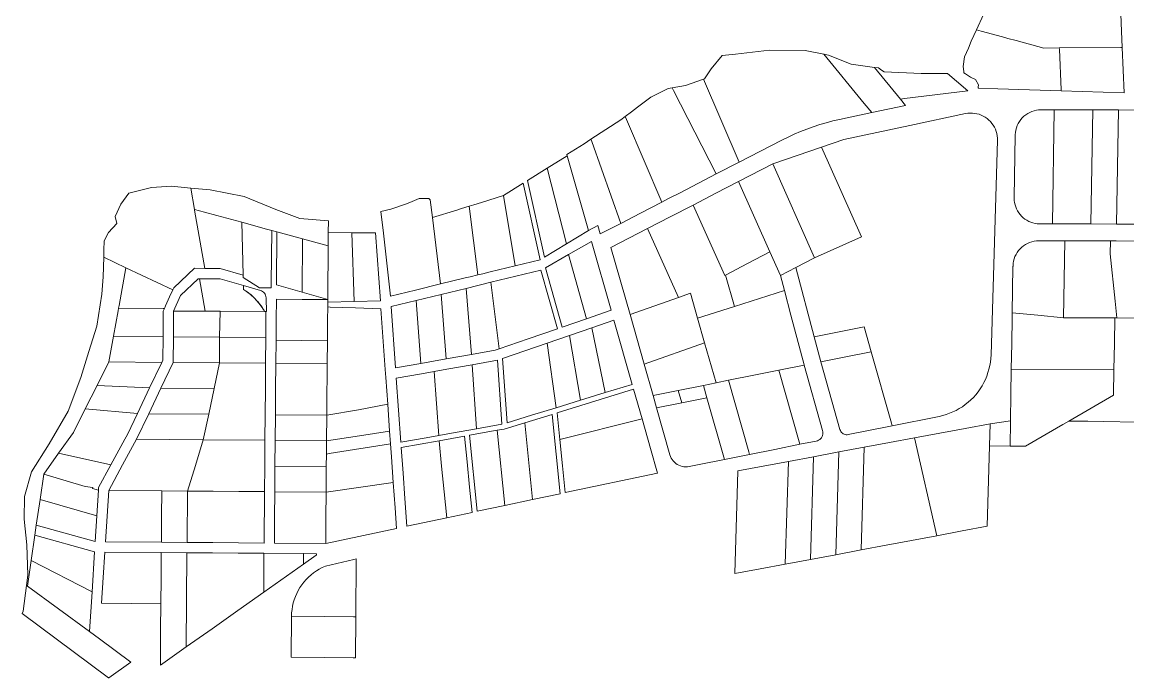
# Model space of a CAD drawing. Header units: feet. Extents: x 865220 to 2774701, y -2240498 to 961524.
# Drawn here: x 2768495 to 2770648, y 951131 to 952408 of the extents above; entities that cross this region are included whole.
import ezdxf

# ---------------------------------------------------------------- set-up
doc = ezdxf.new("R2010")
doc.units = ezdxf.units.FT
doc.header["$LTSCALE"] = 0.015
doc.header["$MEASUREMENT"] = 0
doc.layers.add('Parcels', color=7, linetype='Continuous', lineweight=0)

msp = doc.modelspace()

# ---------------------------------------------------------------- linework, layer by layer
at = {"layer": 'Parcels', "lineweight": 5, "ltscale": 100}
for p, q in [((2770367, 952423.1), (2770353.3, 952393.1)), ((2770635.6, 952390.4), (2770634.1, 952423.6)), ((2770353.3, 952393.1), (2770343.2, 952370.9)), ((2770362.2, 952390.7), (2770353.3, 952393.1)), ((2770403.6, 952379.5), (2770362.2, 952390.7)), ((2770414.5, 952376.5), (2770403.6, 952379.5)), ((2770403.6, 952379.5), (2770414.5, 952376.5)), ((2770414.5, 952376.5), (2770430.3, 952372.2)), ((2770637, 952358.5), (2770635.6, 952390.4)), ((2770337.4, 952357.5), (2770330.1, 952340.8)), ((2770343.2, 952370.9), (2770337.4, 952357.5)), ((2770484.5, 952357.6), (2770430.3, 952372.2)), ((2770430.3, 952372.2), (2770484.5, 952357.6)), ((2770484.5, 952357.6), (2770514.5, 952357.7)), ((2770514.5, 952357.7), (2770634.5, 952358.4)), ((2770514.5, 952357.7), (2770514.6, 952355.4)), ((2770514.5, 952357.7), (2770514.5, 952357.7)), ((2770514.6, 952355.4), (2770517.9, 952276.3)), ((2770634.5, 952358.4), (2770637, 952358.5)), ((2770640.9, 952270.7), (2770637, 952358.5)), ((2770637, 952358.5), (2770637, 952358.5)), ((2770330.1, 952340.8), (2770327.6, 952322)), ((2770245.8, 952307.9), (2770173.7, 952311.3)), ((2770327.6, 952322), (2770328.3, 952311.7)), ((2770328.3, 952311.7), (2770328.5, 952309.4)), ((2770328.5, 952309.4), (2770331.7, 952307.3)), ((2770297, 952307.9), (2770245.8, 952307.9)), ((2770314.5, 952293), (2770297, 952307.9)), ((2770336.5, 952274.5), (2770314.5, 952293)), ((2770331.7, 952307.3), (2770341.9, 952300.8)), ((2770341.9, 952300.8), (2770351.2, 952296.5)), ((2770351.2, 952296.5), (2770357.3, 952285.9)), ((2770213.3, 952259.3), (2770336.5, 952274.5)), ((2770356.6, 952281.3), (2770356.3, 952279.9)), ((2770356.3, 952279.9), (2770356.3, 952279.5)), ((2770356.3, 952279.5), (2770356.8, 952279.4)), ((2770357.3, 952285.9), (2770356.6, 952281.3)), ((2770356.8, 952279.4), (2770357.8, 952279.4)), ((2770357.8, 952279.4), (2770395.1, 952278.3)), ((2770395.1, 952278.3), (2770518, 952274.4)), ((2770517.9, 952276.3), (2770518, 952274.5)), ((2770518, 952274.5), (2770518, 952274.5)), ((2770518, 952274.4), (2770518, 952274.5)), ((2770518, 952274.4), (2770640.9, 952270.6)), ((2770640.9, 952270.6), (2770640.9, 952270.7)), ((2770331.9, 952229.9), (2770223.5, 952206.8)), ((2770336.3, 952230.6), (2770331.9, 952229.9)), ((2770340.8, 952231), (2770336.3, 952230.6)), ((2770345.2, 952230.9), (2770340.8, 952231)), ((2770349.6, 952230.5), (2770345.2, 952230.9)), ((2770354, 952229.7), (2770349.6, 952230.5)), ((2770358.3, 952228.6), (2770354, 952229.7)), ((2770362.5, 952227), (2770358.3, 952228.6)), ((2770366.5, 952225.2), (2770362.5, 952227)), ((2770370.4, 952222.9), (2770366.5, 952225.2)), ((2770374, 952220.4), (2770370.4, 952222.9)), ((2770445.6, 952224.8), (2770442.4, 952221.6)), ((2770449.2, 952227.6), (2770445.6, 952224.8)), ((2770452.9, 952230.1), (2770449.2, 952227.6)), ((2770456.9, 952232.3), (2770452.9, 952230.1)), ((2770461.1, 952234), (2770456.9, 952232.3)), ((2770465.4, 952235.4), (2770461.1, 952234)), ((2770469.8, 952236.4), (2770465.4, 952235.4)), ((2770474.2, 952237), (2770469.8, 952236.4)), ((2770478.8, 952237.2), (2770474.2, 952237)), ((2770479.5, 952237.2), (2770478.8, 952237.2)), ((2770504.5, 952237.2), (2770479.5, 952237.2)), ((2770504.5, 952237.2), (2770501.1, 952015.3)), ((2770501.1, 952015.3), (2770504.5, 952237.2)), ((2770529.5, 952237.2), (2770504.5, 952237.2)), ((2770504.5, 952237.2), (2770504.5, 952237.2)), ((2770579.5, 952237.1), (2770529.5, 952237.2)), ((2770529.5, 952237.2), (2770529.5, 952237.2)), ((2770575.7, 952015.1), (2770579.5, 952237.1)), ((2770629.5, 952237), (2770579.5, 952237.1)), ((2770629.5, 952237), (2770625.7, 952015)), ((2770679.5, 952236.9), (2770629.5, 952237)), ((2770629.5, 952237), (2770629.5, 952237)), ((2770377.4, 952217.5), (2770374, 952220.4)), ((2770380.6, 952214.4), (2770377.4, 952217.5)), ((2770383.4, 952211), (2770380.6, 952214.4)), ((2770386, 952207.4), (2770383.4, 952211)), ((2770388.3, 952203.5), (2770386, 952207.4)), ((2770390.2, 952199.5), (2770388.3, 952203.5)), ((2770431, 952202.3), (2770429.8, 952198)), ((2770432.6, 952206.6), (2770431, 952202.3)), ((2770434.5, 952210.7), (2770432.6, 952206.6)), ((2770436.8, 952214.6), (2770434.5, 952210.7)), ((2770439.4, 952218.2), (2770436.8, 952214.6)), ((2770442.4, 952221.6), (2770439.4, 952218.2)), ((2770391.7, 952195.4), (2770390.2, 952199.5)), ((2770392.9, 952191.1), (2770391.7, 952195.4)), ((2770393.7, 952186.7), (2770392.9, 952191.1)), ((2770394.2, 952182.3), (2770393.7, 952186.7)), ((2770394.2, 952177.8), (2770394.2, 952182.3)), ((2770428.7, 952187.2), (2770426.6, 952067.1)), ((2770429.1, 952193.5), (2770428.7, 952189)), ((2770428.7, 952189), (2770428.7, 952188.1)), ((2770428.7, 952188.1), (2770428.7, 952187.2)), ((2770429.8, 952198), (2770429.1, 952193.5)), ((2770381.6, 951760.3), (2770394.2, 952177.8)), ((2770394.2, 952177.8), (2770394.2, 952177.8)), ((2770426.6, 952067.1), (2770426.6, 952066.1)), ((2770426.6, 952066.1), (2770426.6, 952065.2)), ((2770426.6, 952065.2), (2770426.8, 952060.9)), ((2770426.8, 952060.9), (2770427.4, 952056.6)), ((2770427.4, 952056.6), (2770428.3, 952052.4)), ((2770428.3, 952052.4), (2770429.6, 952048.3)), ((2770429.6, 952048.3), (2770431.2, 952044.3)), ((2770431.2, 952044.3), (2770433.2, 952040.5)), ((2770433.2, 952040.5), (2770435.5, 952036.9)), ((2770435.5, 952036.9), (2770438.1, 952033.4)), ((2770438.1, 952033.4), (2770441, 952030.2)), ((2770441, 952030.2), (2770444.1, 952027.3)), ((2770444.1, 952027.3), (2770447.5, 952024.6)), ((2770447.5, 952024.6), (2770451.1, 952022.3)), ((2770451.1, 952022.3), (2770454.9, 952020.2)), ((2770454.9, 952020.2), (2770458.9, 952018.5)), ((2770458.9, 952018.5), (2770463, 952017.2)), ((2770463, 952017.2), (2770467.2, 952016.2)), ((2770467.2, 952016.2), (2770471.4, 952015.6)), ((2770471.4, 952015.6), (2770475.7, 952015.3)), ((2770475.7, 952015.3), (2770476.5, 952015.3)), ((2770476.5, 952015.3), (2770501.1, 952015.3)), ((2770501.1, 952015.3), (2770525.7, 952015.2)), ((2770525.7, 952015.2), (2770575.7, 952015.1)), ((2770575.7, 952015.1), (2770625.7, 952015)), ((2770625.7, 952015), (2770675.7, 952014.9)), ((2770438.1, 951966.7), (2770435.1, 951963.3)), ((2770441.3, 951969.8), (2770438.1, 951966.7)), ((2770444.8, 951972.7), (2770441.3, 951969.8)), ((2770448.6, 951975.2), (2770444.8, 951972.7)), ((2770452.6, 951977.3), (2770448.6, 951975.2)), ((2770456.7, 951979.1), (2770452.6, 951977.3)), ((2770461, 951980.5), (2770456.7, 951979.1)), ((2770465.4, 951981.5), (2770461, 951980.5)), ((2770469.9, 951982.1), (2770465.4, 951981.5)), ((2770474.4, 951982.3), (2770469.9, 951982.1)), ((2770475.2, 951982.3), (2770474.4, 951982.3)), ((2770525.2, 951982.2), (2770475.2, 951982.3)), ((2770522.6, 951832.3), (2770525.2, 951982.2)), ((2770525.2, 951982.2), (2770525.2, 951982.2)), ((2770575.2, 951982.1), (2770525.2, 951982.2)), ((2770614.2, 951982.1), (2770575.2, 951982.1)), ((2770613.8, 951957.1), (2770614.2, 951982.1)), ((2770625.2, 951982), (2770614.2, 951982.1)), ((2770614.2, 951982.1), (2770614.2, 951982.1)), ((2770675.2, 951981.9), (2770625.2, 951982)), ((2770425.5, 951943), (2770424.7, 951938.6)), ((2770426.7, 951947.4), (2770425.5, 951943)), ((2770428.2, 951951.6), (2770426.7, 951947.4)), ((2770430.2, 951955.7), (2770428.2, 951951.6)), ((2770432.5, 951959.6), (2770430.2, 951955.7)), ((2770435.1, 951963.3), (2770432.5, 951959.6)), ((2770613.8, 951957.1), (2770623.2, 951864.8)), ((2770424.3, 951932.2), (2770422.8, 951842.4)), ((2770424.4, 951933.2), (2770424.3, 951932.2)), ((2770424.7, 951938.6), (2770424.4, 951934.1)), ((2770424.4, 951934.1), (2770424.4, 951933.2)), ((2770626.5, 951832.1), (2770623.2, 951864.8)), ((2770422.8, 951842.4), (2770422.7, 951832.4)), ((2770422.8, 951842.4), (2770472.7, 951837.3)), ((2770472.7, 951837.3), (2770422.8, 951842.4)), ((2770472.7, 951837.3), (2770522.6, 951832.3)), ((2770422.7, 951832.4), (2770421.8, 951782.5)), ((2770522.6, 951832.3), (2770522.6, 951832.3)), ((2770522.6, 951832.3), (2770572.6, 951832.2)), ((2770572.6, 951832.2), (2770622.6, 951832.1)), ((2770621.8, 951782.1), (2770622.6, 951832.1)), ((2770622.6, 951832.1), (2770626.5, 951832.1)), ((2770672.6, 951832), (2770626.5, 951832.1)), ((2770421.8, 951782.5), (2770421, 951732.5)), ((2770620.9, 951732.1), (2770621.8, 951782.1)), ((2770380.3, 951746.2), (2770381.1, 951753.2)), ((2770381.1, 951753.2), (2770381.6, 951760.3)), ((2770375.6, 951725.7), (2770377.6, 951732.4)), ((2770377.6, 951732.4), (2770379.1, 951739.3)), ((2770379.1, 951739.3), (2770380.3, 951746.2)), ((2770421, 951732.5), (2770420.1, 951682.5)), ((2770421, 951732.5), (2770421, 951732.5)), ((2770421, 951732.5), (2770421, 951732.5)), ((2770421, 951732.5), (2770620.9, 951732.1)), ((2770620.1, 951682.1), (2770620.9, 951732.1)), ((2770620.9, 951732.1), (2770620.9, 951732.1)), ((2770364.1, 951700), (2770367.5, 951706.2)), ((2770367.5, 951706.2), (2770370.6, 951712.5)), ((2770370.6, 951712.5), (2770373.3, 951719)), ((2770373.3, 951719), (2770375.6, 951725.7)), ((2770351.9, 951682.8), (2770356.3, 951688.3)), ((2770356.3, 951688.3), (2770360.4, 951694.1)), ((2770360.4, 951694.1), (2770364.1, 951700)), ((2770325.7, 951659.4), (2770331.5, 951663.5)), ((2770331.5, 951663.5), (2770337, 951667.9)), ((2770337, 951667.9), (2770342.2, 951672.6)), ((2770342.2, 951672.6), (2770347.2, 951677.6)), ((2770347.2, 951677.6), (2770351.9, 951682.8)), ((2770420.1, 951682.5), (2770419.3, 951633.4)), ((2770620.1, 951682.1), (2770533, 951631.5)), ((2770280.5, 951640.6), (2770287.4, 951642.2)), ((2770287.4, 951642.2), (2770294.1, 951644.2)), ((2770294.1, 951644.2), (2770300.8, 951646.5)), ((2770300.8, 951646.5), (2770307.3, 951649.2)), ((2770307.3, 951649.2), (2770313.6, 951652.3)), ((2770313.6, 951652.3), (2770319.8, 951655.7)), ((2770319.8, 951655.7), (2770325.7, 951659.4)), ((2770189, 951622.2), (2770280.5, 951640.6)), ((2770380.2, 951626.1), (2770331, 951617)), ((2770378.9, 951583), (2770380.2, 951626.1)), ((2770419.3, 951631.7), (2770380.2, 951626.1)), ((2770419.3, 951630.6), (2770418.5, 951582.5)), ((2770418.5, 951582.5), (2770419.3, 951630.6)), ((2770419.3, 951633.4), (2770419.3, 951631.7)), ((2770419.3, 951631.7), (2770419.3, 951630.6)), ((2770419.3, 951630.6), (2770419.3, 951631.7)), ((2770448.5, 951582.4), (2770521.2, 951624.7)), ((2770521.2, 951624.7), (2770533, 951631.5)), ((2770533, 951631.5), (2770534.3, 951631.5)), ((2770534.3, 951631.5), (2770570.1, 951630.9)), ((2770570.1, 951630.9), (2771362.1, 951617.4)), ((2770281.9, 951607.8), (2770232.7, 951598.7)), ((2770276, 951408.1), (2770232.7, 951598.7)), ((2770331, 951617), (2770281.9, 951607.8)), ((2770374.3, 951426.6), (2770378.9, 951583)), ((2770378.9, 951583), (2770378.9, 951583)), ((2770378.9, 951583), (2770418.5, 951582.5)), ((2770418.5, 951582.5), (2770418.7, 951582.5)), ((2770418.5, 951582.5), (2770418.5, 951582.5)), ((2770418.7, 951582.5), (2770439.1, 951582.5)), ((2770439.1, 951582.5), (2770448.5, 951582.4)), ((2770325.1, 951417.4), (2770374.3, 951426.6)), ((2770226.8, 951398.9), (2770276, 951408.1)), ((2770276, 951408.1), (2770325.1, 951417.4)), ((2770276, 951408.1), (2770276, 951408.1))]:
    msp.add_line(p, q, dxfattribs=at)
at = {"layer": 'Parcels', "lineweight": 5}
for p, q in [((2769950.4, 952353.5), (2769884.3, 952345.4)), ((2770019.6, 952353.1), (2769950.4, 952353.5)), ((2770056.2, 952345.7), (2770019.6, 952353.1)), ((2769858, 952342.8), (2769836.6, 952317.1)), ((2769884.3, 952345.4), (2769858, 952342.8)), ((2770065.4, 952343.8), (2770056.2, 952345.7)), ((2770056.2, 952345.7), (2770134.7, 952249.7)), ((2770134.7, 952249.7), (2770056.2, 952345.7)), ((2770056.2, 952345.7), (2770056.2, 952345.7)), ((2770109.1, 952326.1), (2770065.4, 952343.8)), ((2769836.6, 952317.1), (2769823.6, 952297.4)), ((2770154.8, 952319.9), (2770109.1, 952326.1)), ((2770162.3, 952318.9), (2770154.8, 952319.9)), ((2770154.8, 952319.9), (2770205.1, 952258.3)), ((2770205.1, 952258.3), (2770154.8, 952319.9)), ((2770154.8, 952319.9), (2770154.8, 952319.9)), ((2770168.4, 952314.8), (2770162.3, 952318.9)), ((2770173.7, 952311.3), (2770168.4, 952314.8)), ((2770168.4, 952314.8), (2770168.4, 952314.8)), ((2769821.7, 952296.8), (2769786.7, 952284.6)), ((2769823.6, 952297.4), (2769821.7, 952296.8)), ((2769821.7, 952296.8), (2769890.9, 952135.3)), ((2769753, 952279), (2769719.2, 952261.9)), ((2769760.7, 952280.3), (2769753, 952279)), ((2769786.7, 952284.6), (2769760.7, 952280.3)), ((2769763.5, 952274.8), (2769760.7, 952280.3)), ((2769763.5, 952274.8), (2769846.5, 952112.4)), ((2769719.2, 952261.9), (2769693.2, 952242.4)), ((2770134.7, 952249.7), (2770149.2, 952231.9)), ((2770149.2, 952231.9), (2770134.7, 952249.7)), ((2770149.2, 952231.9), (2770215.2, 952245.9)), ((2770205.1, 952258.3), (2770213.3, 952259.3)), ((2770215.2, 952245.9), (2770205.1, 952258.3)), ((2769669.2, 952224.4), (2769660.7, 952218.1)), ((2769681.4, 952233.6), (2769669.2, 952224.4)), ((2769669.2, 952224.4), (2769671.7, 952218.5)), ((2769693.2, 952242.4), (2769681.4, 952233.6)), ((2770086.5, 952218.5), (2770149.2, 952231.9)), ((2769660.7, 952218.1), (2769602.6, 952179.9)), ((2769671.7, 952218.5), (2769740.5, 952057.6)), ((2770022.9, 952200), (2770035.4, 952204.4)), ((2770035.4, 952204.4), (2770048, 952208.5)), ((2770048, 952208.5), (2770060.7, 952212.2)), ((2770060.7, 952212.2), (2770073.6, 952215.6)), ((2770073.6, 952215.6), (2770086.5, 952218.5)), ((2770223.5, 952206.8), (2770094.8, 952179.6)), ((2769602.6, 952179.9), (2769589.5, 952171.3)), ((2769602.6, 952179.9), (2769604, 952175.9)), ((2769974.5, 952178.5), (2769986.4, 952184.4)), ((2769986.4, 952184.4), (2769998.4, 952190)), ((2769998.4, 952190), (2770010.6, 952195.2)), ((2770010.6, 952195.2), (2770022.9, 952200)), ((2770094.8, 952179.6), (2770051.5, 952164.7)), ((2769589.5, 952171.3), (2769555.7, 952150.6)), ((2769604, 952175.9), (2769660.5, 952016.3)), ((2769890.9, 952135.3), (2769974.5, 952178.5)), ((2770051.5, 952164.7), (2769956.6, 952132.1)), ((2770129.4, 951990.2), (2770051.5, 952164.7)), ((2769556.5, 952147.9), (2769517.5, 952123.7)), ((2769555.7, 952150.6), (2769556.5, 952147.9)), ((2769597.9, 952002.2), (2769556.5, 952147.9)), ((2769556.5, 952147.9), (2769597.9, 952002.2)), ((2769517.5, 952123.7), (2769479.3, 952099.9)), ((2769555.1, 951976.3), (2769517.5, 952123.7)), ((2769517.5, 952123.7), (2769555.1, 951976.3)), ((2769846.5, 952112.4), (2769890.9, 952135.3)), ((2769956.6, 952132.1), (2769890, 952097.7)), ((2769890.9, 952135.3), (2769890.9, 952135.3)), ((2770038.1, 951949.5), (2769956.6, 952132.1)), ((2769956.6, 952132.1), (2770038.1, 951949.5)), ((2769470.4, 952094.4), (2769432.2, 952070.6)), ((2769503.7, 951945.2), (2769470.4, 952094.4)), ((2769479.3, 952099.9), (2769512.3, 951950.4)), ((2769776, 952076), (2769846.5, 952112.4)), ((2769890, 952097.7), (2769845.8, 952074.9)), ((2769890, 952097.7), (2769951.1, 951960.7)), ((2768702.5, 952075.4), (2768687.4, 952053.7)), ((2768746.7, 952086), (2768702.5, 952075.4)), ((2768785.5, 952088.4), (2768746.7, 952086)), ((2768823.2, 952085), (2768785.5, 952088.4)), ((2768830.4, 952043.5), (2768823.2, 952085)), ((2768823.2, 952085), (2768823.2, 952085)), ((2768860.8, 952081.6), (2768823.2, 952085)), ((2768823.2, 952085), (2768830.4, 952043.5)), ((2768927.5, 952068.7), (2768860.8, 952081.6)), ((2769753.8, 952064.5), (2769776, 952076)), ((2769845.8, 952074.9), (2769801.4, 952052)), ((2769845.8, 952074.9), (2769845.8, 952074.9)), ((2768687.4, 952053.7), (2768676.4, 952029.9)), ((2768988.8, 952043.3), (2768927.5, 952068.7)), ((2769241.3, 952053.8), (2769213, 952044)), ((2769249.9, 952056.8), (2769241.3, 952053.8)), ((2769267.9, 952064.8), (2769249.9, 952056.8)), ((2769286.7, 952064.4), (2769267.9, 952064.8)), ((2769289.7, 952061.8), (2769286.7, 952064.4)), ((2769293.8, 952027.4), (2769289.7, 952061.8)), ((2769374.7, 952052.6), (2769365.4, 952049.7)), ((2769389.2, 952057.2), (2769374.7, 952052.6)), ((2769432.2, 952070.6), (2769389.2, 952057.2)), ((2769455.1, 951933.5), (2769432.2, 952070.6)), ((2769699, 952036.2), (2769740.5, 952057.6)), ((2769740.5, 952057.6), (2769753.8, 952064.5)), ((2769740.5, 952057.6), (2769740.5, 952057.6)), ((2769753.8, 952064.5), (2769753.8, 952064.5)), ((2769801.4, 952052), (2769757, 952029)), ((2769801.4, 952052), (2769863.1, 951914.8)), ((2768676.4, 952029.9), (2768679.3, 952016.2)), ((2768850.3, 952038.1), (2768830.4, 952043.5)), ((2768830.4, 952043.5), (2768830.7, 952042.2)), ((2768850.5, 951928.6), (2768830.7, 952042.2)), ((2768830.7, 952042.2), (2768850.5, 951928.6)), ((2768874.4, 952031.5), (2768850.3, 952038.1)), ((2768874.4, 952031.5), (2768922.8, 952018.4)), ((2769035.6, 952025.6), (2768988.8, 952043.3)), ((2769213, 952044), (2769193.7, 952039.6)), ((2769193.7, 952039.6), (2769198.4, 951997.5)), ((2769341.5, 952042.3), (2769293.8, 952027.4)), ((2769350.8, 952045.2), (2769341.5, 952042.3)), ((2769365.4, 952049.7), (2769350.8, 952045.2)), ((2769365.4, 952049.7), (2769382.2, 951915.9)), ((2769660.5, 952016.3), (2769699, 952036.2)), ((2769757, 952029), (2769712.6, 952006.1)), ((2769757, 952029), (2769757, 952029)), ((2768679.3, 952016.2), (2768663.2, 951998.7)), ((2768971.1, 952005.2), (2768922.8, 952018.4)), ((2768925.4, 951916.2), (2768922.8, 952018.4)), ((2768922.8, 952018.4), (2768922.8, 952018.4)), ((2769091.2, 952021), (2769035.6, 952025.6)), ((2769091.1, 951998.2), (2769091.2, 952021)), ((2769293.8, 952027.4), (2769309.3, 951898.3)), ((2769309.3, 951898.3), (2769293.8, 952027.4)), ((2769293.8, 952027.4), (2769293.8, 952027.4)), ((2769597.9, 952002.2), (2769615.8, 952012.3)), ((2769615.8, 952012.3), (2769620.5, 951995.7)), ((2769620.5, 951995.7), (2769660.5, 952016.3)), ((2769660.5, 952016.3), (2769660.5, 952016.3)), ((2768663.2, 951998.7), (2768654.5, 951982.1)), ((2768981.1, 952002.4), (2768971.1, 952005.2)), ((2768971.1, 952005.2), (2768971.1, 952005.2)), ((2768979.9, 951899.7), (2768981.1, 952002.4)), ((2768981.1, 952002.4), (2768991.1, 951999.7)), ((2768991.1, 951999.7), (2768990.2, 951896.7)), ((2769041, 951986.1), (2768991.1, 951999.7)), ((2768991.1, 951999.7), (2769041, 951986.1)), ((2769041, 951986.1), (2769040.1, 951882.3)), ((2769090.8, 951972.5), (2769041, 951986.1)), ((2769041, 951986.1), (2769041, 951986.1)), ((2769041, 951986.1), (2769090.8, 951972.5)), ((2769091.1, 951998.2), (2769090.8, 951972.5)), ((2769137.1, 951998.1), (2769091.1, 951998.2)), ((2769091.1, 951998.2), (2769091.1, 951998.2)), ((2769141.2, 951864.3), (2769137.1, 951998.1)), ((2769137.1, 951998.1), (2769137.1, 951998.1)), ((2769183.1, 951997.9), (2769137.1, 951998.1)), ((2769192.5, 951865.3), (2769183.1, 951997.9)), ((2769198.4, 951997.5), (2769212.1, 951874.8)), ((2769555.1, 951976.3), (2769597.9, 952002.2)), ((2769597.9, 952002.2), (2769597.9, 952002.2)), ((2769712.6, 952006.1), (2769641.5, 951969.4)), ((2769712.6, 952006.1), (2769773, 951871.8)), ((2770038.1, 951949.5), (2770129.4, 951990.2)), ((2770129.4, 951990.2), (2770129.4, 951990.2)), ((2768654.1, 951964.3), (2768653.8, 951950.5)), ((2768654.5, 951982.1), (2768654.1, 951964.3)), ((2769090, 951874.3), (2769090.8, 951972.5)), ((2769090.8, 951972.5), (2769090.8, 951972.5)), ((2769512.3, 951950.4), (2769555.1, 951976.3)), ((2769555.1, 951976.3), (2769555.1, 951976.3)), ((2769603.8, 951981.3), (2769559.1, 951955.4)), ((2769642, 951847.1), (2769603.8, 951981.3)), ((2769641.5, 951969.4), (2769678.7, 951838.6)), ((2768653.8, 951950.5), (2768653, 951912)), ((2768697, 951930), (2768653.8, 951950.5)), ((2769455.1, 951933.5), (2769503.7, 951945.2)), ((2769503.7, 951945.2), (2769503.7, 951945.2)), ((2769559.1, 951955.4), (2769514.1, 951929.4)), ((2769559.1, 951955.4), (2769593.9, 951830.5)), ((2769951.1, 951960.7), (2769907.4, 951937.9)), ((2769951.1, 951960.7), (2769971.5, 951915.1)), ((2770001.5, 951930.6), (2770038.1, 951949.5)), ((2770038.1, 951949.5), (2770001.5, 951930.6)), ((2770038.1, 951949.5), (2770038.1, 951949.5)), ((2768697, 951930), (2768683.6, 951856.3)), ((2768683.6, 951856.3), (2768697, 951930)), ((2768788.3, 951886.8), (2768697, 951930)), ((2768790.1, 951890.8), (2768830.5, 951928.8)), ((2768830.5, 951928.8), (2768850.5, 951928.6)), ((2768850.5, 951928.6), (2768855.5, 951928.6)), ((2768855.5, 951928.6), (2768880.5, 951928.4)), ((2768880.5, 951928.4), (2768925.4, 951915.4)), ((2769391.8, 951918.2), (2769406.5, 951921.7)), ((2769406.5, 951921.7), (2769455.1, 951933.5)), ((2769505.1, 951925), (2769456.5, 951913.3)), ((2769537.2, 951811), (2769505.1, 951925)), ((2769514.1, 951929.4), (2769546.6, 951814.3)), ((2769864.5, 951915.5), (2769907.4, 951937.9)), ((2769971.5, 951915.1), (2770001.5, 951930.6)), ((2770001.5, 951930.6), (2770037.2, 951795.2)), ((2768653, 951912), (2768650.3, 951878.5)), ((2768837.6, 951908), (2768803.5, 951876)), ((2768840.5, 951908), (2768837.6, 951908)), ((2768880.3, 951908.4), (2768840.4, 951908.5)), ((2768840.4, 951908.5), (2768840.5, 951908)), ((2768840.5, 951908), (2768851.2, 951845.4)), ((2768851.2, 951845.4), (2768840.5, 951908)), ((2768840.5, 951908), (2768840.5, 951908)), ((2768880.8, 951908.4), (2768880.3, 951908.4)), ((2768925.9, 951895.2), (2768880.8, 951908.4)), ((2768925.4, 951915.4), (2768925.4, 951916.2)), ((2768925.4, 951915.4), (2768925.5, 951910.8)), ((2768925.5, 951910.8), (2768957.4, 951890.8)), ((2768979.7, 951890.5), (2768979.9, 951899.7)), ((2769309.3, 951898.3), (2769357.9, 951910)), ((2769357.9, 951910), (2769367.6, 951912.4)), ((2769407.9, 951901.5), (2769359.3, 951889.8)), ((2769367.6, 951912.4), (2769382.2, 951915.9)), ((2769382.2, 951915.9), (2769391.8, 951918.2)), ((2769382.2, 951915.9), (2769382.2, 951915.9)), ((2769391.8, 951918.2), (2769391.8, 951918.2)), ((2769456.5, 951913.3), (2769407.9, 951901.5)), ((2769407.9, 951901.5), (2769423.7, 951772)), ((2769456.5, 951913.3), (2769456.5, 951913.3)), ((2769864.5, 951915.5), (2769863.1, 951914.8)), ((2769881.8, 951854.7), (2769864.5, 951915.5)), ((2769864.5, 951915.5), (2769881.8, 951854.7)), ((2769979.2, 951885.7), (2769971.5, 951915.1)), ((2769971.5, 951915.1), (2769971.5, 951915.1)), ((2768650.3, 951878.5), (2768640.6, 951815.9)), ((2768782.2, 951873.2), (2768788.3, 951886.8)), ((2768788.3, 951886.8), (2768790.1, 951890.8)), ((2768959.2, 951885.5), (2768925.9, 951895.2)), ((2768925.9, 951894.5), (2768925.9, 951895.2)), ((2768925.9, 951895.2), (2768925.9, 951895.2)), ((2768926.1, 951887.6), (2768925.9, 951894.5)), ((2768926.1, 951887.6), (2768931.7, 951883.9)), ((2768927.9, 951886.4), (2768926.1, 951887.6)), ((2768929.7, 951885.2), (2768927.9, 951886.4)), ((2768931.5, 951884), (2768929.7, 951885.2)), ((2768933.2, 951882.8), (2768931.5, 951884)), ((2768931.7, 951883.9), (2768937, 951879.9)), ((2768934.9, 951881.5), (2768933.2, 951882.8)), ((2768936.6, 951880.2), (2768934.9, 951881.5)), ((2768938.3, 951878.9), (2768936.6, 951880.2)), ((2768937, 951879.9), (2768942.1, 951875.6)), ((2768940, 951877.5), (2768938.3, 951878.9)), ((2768957.4, 951890.8), (2768979.7, 951890.5)), ((2768961.1, 951884.8), (2768959.2, 951885.5)), ((2768963, 951883.8), (2768961.1, 951884.8)), ((2768964.9, 951882.3), (2768963, 951883.8)), ((2768966.6, 951880.5), (2768964.9, 951882.3)), ((2768968, 951878.5), (2768966.6, 951880.5)), ((2768969, 951876.3), (2768968, 951878.5)), ((2768990.2, 951896.7), (2769040.1, 951882.3)), ((2769040.1, 951882.3), (2769090, 951867.9)), ((2769212.1, 951874.8), (2769260.7, 951886.5)), ((2769260.7, 951886.5), (2769309.3, 951898.3)), ((2769359.3, 951889.8), (2769310.7, 951878)), ((2769359.3, 951889.8), (2769369.7, 951761.1)), ((2769796.6, 951880.1), (2769773, 951871.8)), ((2769773, 951871.8), (2769796.6, 951880.1)), ((2769810.3, 951831.9), (2769796.6, 951880.1)), ((2769796.6, 951880.1), (2769810.3, 951831.9)), ((2769881.8, 951854.7), (2769979.2, 951885.7)), ((2769979.2, 951885.7), (2769881.8, 951854.7)), ((2769991.9, 951837.3), (2769979.2, 951885.7)), ((2768774.3, 951855.5), (2768782.2, 951873.2)), ((2768803.5, 951876), (2768789.8, 951845.4)), ((2768941.6, 951876.1), (2768940, 951877.5)), ((2768943.2, 951874.7), (2768941.6, 951876.1)), ((2768942.1, 951875.6), (2768947, 951871.1)), ((2768944.8, 951873.2), (2768943.2, 951874.7)), ((2768946.3, 951871.7), (2768944.8, 951873.2)), ((2768947.8, 951870.2), (2768946.3, 951871.7)), ((2768947, 951871.1), (2768951.6, 951866.2)), ((2768949.3, 951868.7), (2768947.8, 951870.2)), ((2768950.8, 951867.1), (2768949.3, 951868.7)), ((2768952.2, 951865.5), (2768950.8, 951867.1)), ((2768951.6, 951866.2), (2768955.9, 951861.2)), ((2768953.6, 951863.9), (2768952.2, 951865.5)), ((2768955, 951862.3), (2768953.6, 951863.9)), ((2768956.4, 951860.6), (2768955, 951862.3)), ((2768955.9, 951861.2), (2768960, 951855.9)), ((2768957.7, 951858.9), (2768956.4, 951860.6)), ((2768959, 951857.2), (2768957.7, 951858.9)), ((2768960.3, 951855.5), (2768959, 951857.2)), ((2768969.7, 951874), (2768969, 951876.3)), ((2768970, 951871.5), (2768969.7, 951874)), ((2768970, 951870.1), (2768970, 951871.5)), ((2768970.7, 951844.6), (2768970, 951870.1)), ((2768990, 951868.7), (2768989.7, 951828.7)), ((2769040, 951868.3), (2768990, 951868.7)), ((2769090, 951867.9), (2769040, 951868.3)), ((2769090, 951867.9), (2769089.9, 951863.2)), ((2769089.9, 951863.2), (2769141.2, 951864.3)), ((2769089.9, 951853.5), (2769089.9, 951863.2)), ((2769090, 951874.3), (2769090, 951867.9)), ((2769090, 951867.9), (2769090, 951867.9)), ((2769141.2, 951864.3), (2769192.5, 951865.3)), ((2769192.5, 951865.3), (2769192.5, 951865.3)), ((2769262.1, 951866.3), (2769213.5, 951854.6)), ((2769310.7, 951878), (2769262.1, 951866.3)), ((2769262.1, 951866.3), (2769271.3, 951743.6)), ((2769320.5, 951752.4), (2769310.7, 951878)), ((2769678.7, 951838.6), (2769773, 951871.8)), ((2769773, 951871.8), (2769773, 951871.8)), ((2768681.8, 951846.3), (2768672.7, 951796.4)), ((2768682.7, 951851.3), (2768681.8, 951846.3)), ((2768683.6, 951856.3), (2768682.7, 951851.3)), ((2768682.7, 951851.3), (2768683.6, 951856.3)), ((2768682.7, 951851.3), (2768769.9, 951850.6)), ((2768769.4, 951795.6), (2768769.8, 951845.6)), ((2768769.8, 951845.6), (2768772, 951850.5)), ((2768769.8, 951845.6), (2768769.8, 951845.6)), ((2768769.9, 951850.6), (2768772, 951850.5)), ((2768772, 951850.5), (2768774.3, 951855.5)), ((2768774.3, 951855.5), (2768774.3, 951855.5)), ((2768789.8, 951845.4), (2768789.4, 951795.4)), ((2768789.8, 951845.4), (2768851.2, 951845.4)), ((2768880.8, 951845.2), (2768851.2, 951845.4)), ((2768880.8, 951845.2), (2768879.4, 951794.7)), ((2768880.8, 951845.2), (2768967.2, 951844.6)), ((2768880.8, 951845.2), (2768880.8, 951845.2)), ((2768960, 951855.9), (2768963.7, 951850.3)), ((2768961.5, 951853.7), (2768960.3, 951855.5)), ((2768962.7, 951851.9), (2768961.5, 951853.7)), ((2768963.8, 951850.1), (2768962.7, 951851.9)), ((2768963.7, 951850.3), (2768967.2, 951844.6)), ((2768965, 951848.3), (2768963.8, 951850.1)), ((2768966.1, 951846.5), (2768965, 951848.3)), ((2768967.2, 951844.6), (2768966.1, 951846.5)), ((2768969.8, 951844.6), (2768967.2, 951844.6)), ((2768967.2, 951844.6), (2768967.2, 951844.6)), ((2768967.2, 951844.6), (2768969.8, 951844.6)), ((2768969.4, 951793.9), (2768969.8, 951843.9)), ((2768969.8, 951843.9), (2768969.8, 951844.6)), ((2768969.8, 951844.6), (2768970.7, 951844.6)), ((2768969.8, 951844.6), (2768969.8, 951844.6)), ((2769089.6, 951827.9), (2769089.9, 951853.5)), ((2769089.9, 951853.5), (2769089.6, 951827.9)), ((2769094.9, 951853.3), (2769089.9, 951853.5)), ((2769144.2, 951851.8), (2769094.9, 951853.3)), ((2769193.6, 951850.2), (2769144.2, 951851.8)), ((2769202, 951731.6), (2769193.6, 951850.2)), ((2769213.5, 951854.6), (2769222.1, 951734.9)), ((2769593.9, 951830.5), (2769642, 951847.1)), ((2769642, 951847.1), (2769642, 951847.1)), ((2769678.7, 951838.6), (2769706, 951742.4)), ((2769810.3, 951831.9), (2769881.8, 951854.7)), ((2769881.8, 951854.7), (2769810.3, 951831.9)), ((2770017.4, 951740.6), (2769991.9, 951837.3)), ((2768640.6, 951815.9), (2768624.9, 951767)), ((2768989.7, 951828.7), (2768989.3, 951788.7)), ((2769089.3, 951787.9), (2769089.6, 951827.9)), ((2769089.6, 951827.9), (2769089.3, 951787.9)), ((2769546.6, 951814.3), (2769593.9, 951830.5)), ((2769593.9, 951830.5), (2769593.9, 951830.5)), ((2769647.4, 951827.8), (2769604.2, 951812.9)), ((2769682.9, 951702.9), (2769647.4, 951827.8)), ((2769823.9, 951783.8), (2769810.3, 951831.9)), ((2769810.3, 951831.9), (2769810.3, 951831.9)), ((2769810.3, 951831.9), (2769823.9, 951783.8)), ((2770134.3, 951814.7), (2770037.2, 951795.2)), ((2770148, 951766.5), (2770134.3, 951814.7)), ((2768663.7, 951746.7), (2768672.7, 951796.4)), ((2768672.7, 951796.4), (2768769.4, 951795.6)), ((2768769, 951750), (2768769.4, 951795.6)), ((2768789.4, 951795.4), (2768789, 951745.4)), ((2768789.4, 951795.4), (2768879.4, 951794.7)), ((2768879, 951744.7), (2768879.4, 951794.7)), ((2768969.4, 951793.9), (2768879.4, 951794.7)), ((2768879.4, 951794.7), (2768879.4, 951794.7)), ((2768969, 951743.9), (2768969.4, 951793.9)), ((2768969.4, 951793.9), (2768969.4, 951793.9)), ((2769480.5, 951791.5), (2769537.2, 951811)), ((2769560.7, 951797.9), (2769517.2, 951783)), ((2769604.2, 951812.9), (2769560.7, 951797.9)), ((2769560.7, 951797.9), (2769582.5, 951672)), ((2769604.2, 951812.9), (2769630.3, 951686.7)), ((2770037.2, 951795.2), (2770049.9, 951746.8)), ((2768989.3, 951788.7), (2768989, 951743.8)), ((2769089.3, 951787.9), (2768989.3, 951788.7)), ((2768989.3, 951788.7), (2769089.3, 951787.9)), ((2769088.9, 951742.9), (2769089.3, 951787.9)), ((2769089.3, 951787.9), (2769089.3, 951787.9)), ((2769416, 951769.4), (2769423.7, 951772)), ((2769423.7, 951772), (2769480.5, 951791.5)), ((2769423.7, 951772), (2769423.7, 951772)), ((2769517.2, 951783), (2769473.7, 951768)), ((2769534.7, 951657.3), (2769517.2, 951783)), ((2769706, 951742.4), (2769823.9, 951783.8)), ((2769846.1, 951705.9), (2769823.9, 951783.8)), ((2769823.9, 951783.8), (2769846.1, 951705.9)), ((2768624.9, 951767), (2768609.2, 951716)), ((2768766.9, 951745.6), (2768769, 951750)), ((2768769, 951750), (2768769, 951750)), ((2769271.3, 951743.6), (2769320.5, 951752.4)), ((2769320.5, 951752.4), (2769369.7, 951761.1)), ((2769320.5, 951752.4), (2769320.5, 951752.4)), ((2769369.7, 951761.1), (2769416, 951769.4)), ((2769369.7, 951761.1), (2769369.7, 951761.1)), ((2769420.4, 951749.8), (2769371.2, 951741.1)), ((2769429.3, 951625.2), (2769420.4, 951749.8)), ((2769473.7, 951768), (2769430.2, 951753.1)), ((2769430.2, 951753.1), (2769439.1, 951627.9)), ((2769473.7, 951768), (2769473.7, 951768)), ((2770099, 951756.7), (2770049.9, 951746.8)), ((2770148, 951766.5), (2770099, 951756.7)), ((2770187.6, 951627.1), (2770148, 951766.5)), ((2770148, 951766.5), (2770148, 951766.5)), ((2770148, 951766.5), (2770187.6, 951627.1)), ((2768640.8, 951700.9), (2768663.7, 951746.7)), ((2768663.7, 951746.7), (2768766.9, 951745.6)), ((2768743.2, 951695.8), (2768766.9, 951745.6)), ((2768789, 951745.4), (2768765.2, 951695.6)), ((2768766.9, 951745.6), (2768766.9, 951745.6)), ((2768879, 951744.7), (2768789, 951745.4)), ((2768879, 951744.7), (2768868.6, 951694.8)), ((2768969, 951743.9), (2768879, 951744.7)), ((2768879, 951744.7), (2768879, 951744.7)), ((2768968.6, 951693.9), (2768969, 951743.9)), ((2768969, 951743.9), (2768969, 951743.9)), ((2768989, 951743.8), (2768988.5, 951693.8)), ((2769088.9, 951742.9), (2768989, 951743.8)), ((2769088.7, 951708.3), (2769088.9, 951742.9)), ((2769088.9, 951742.9), (2769088.9, 951742.9)), ((2769203.1, 951716.5), (2769202, 951731.6)), ((2769222.1, 951734.9), (2769271.3, 951743.6)), ((2769271.3, 951743.6), (2769271.3, 951743.6)), ((2769297.3, 951728), (2769272.7, 951723.6)), ((2769321.9, 951732.3), (2769297.3, 951728)), ((2769306.2, 951603.3), (2769297.3, 951728)), ((2769371.2, 951741.1), (2769321.9, 951732.3)), ((2769321.9, 951732.3), (2769321.9, 951732.3)), ((2769380, 951616.4), (2769371.2, 951741.1)), ((2769371.2, 951741.1), (2769380, 951616.4)), ((2769706, 951742.4), (2769723.4, 951681.2)), ((2769968.5, 951730.4), (2769919.5, 951720.6)), ((2770017.5, 951740.3), (2769968.5, 951730.4)), ((2769968.5, 951730.4), (2770017.5, 951740.3)), ((2770008.1, 951591), (2769968.5, 951730.4)), ((2769968.5, 951730.4), (2770008.1, 951591)), ((2770017.5, 951740.3), (2770017.4, 951740.6)), ((2770053.7, 951612.9), (2770017.5, 951740.3)), ((2770017.5, 951740.3), (2770017.5, 951740.3)), ((2770049.9, 951746.8), (2770087.4, 951614.9)), ((2768609.2, 951716), (2768584.8, 951650.5)), ((2769088.7, 951708.3), (2769088.5, 951692.9)), ((2769206.8, 951664.2), (2769203.1, 951716.5)), ((2769272.7, 951723.6), (2769223.5, 951714.8)), ((2769223.5, 951714.8), (2769232.4, 951590.2)), ((2769272.7, 951723.6), (2769272.7, 951723.6)), ((2769870.4, 951710.8), (2769846.1, 951705.9)), ((2769870.4, 951710.8), (2769919.5, 951720.6)), ((2769870.4, 951710.8), (2769910.1, 951571.3)), ((2768640.8, 951700.9), (2768617.9, 951655.2)), ((2768743.2, 951695.8), (2768640.8, 951700.9)), ((2768640.8, 951700.9), (2768743.2, 951695.8)), ((2768719.4, 951646), (2768743.2, 951695.8)), ((2768765.2, 951695.6), (2768741.5, 951645.8)), ((2768743.2, 951695.8), (2768743.2, 951695.8)), ((2768868.6, 951694.8), (2768765.2, 951695.6)), ((2768765.2, 951695.6), (2768868.6, 951694.8)), ((2768858.2, 951644.8), (2768868.6, 951694.8)), ((2768868.6, 951694.8), (2768868.6, 951694.8)), ((2768968.1, 951643.9), (2768968.6, 951693.9)), ((2768988.5, 951693.8), (2768988.1, 951643.8)), ((2769088.5, 951692.9), (2769088.1, 951642.9)), ((2769685.7, 951693.2), (2769536.8, 951647.5)), ((2769582.5, 951672), (2769630.3, 951686.7)), ((2769630.3, 951686.7), (2769682.9, 951702.9)), ((2769630.3, 951686.7), (2769630.3, 951686.7)), ((2769682.9, 951702.9), (2769682.9, 951702.9)), ((2769702.1, 951635.5), (2769685.7, 951693.2)), ((2769772.4, 951691.1), (2769723.4, 951681.2)), ((2769723.4, 951681.2), (2769772.4, 951691.1)), ((2769821.4, 951700.9), (2769772.4, 951691.1)), ((2769772.4, 951691.1), (2769821.4, 951700.9)), ((2769779.2, 951667), (2769772.4, 951691.1)), ((2769846.1, 951705.9), (2769821.4, 951700.9)), ((2769828.3, 951676.9), (2769821.4, 951700.9)), ((2769846.1, 951705.9), (2769846.1, 951705.9)), ((2769206.8, 951664.2), (2769150, 951653.6)), ((2769150, 951653.6), (2769206.8, 951664.2)), ((2769210.6, 951611.8), (2769206.8, 951664.2)), ((2769534.7, 951657.3), (2769582.5, 951672)), ((2769582.5, 951672), (2769582.5, 951672)), ((2769723.4, 951681.2), (2769730.2, 951657.2)), ((2769779.2, 951667), (2769730.2, 951657.2)), ((2769730.2, 951657.2), (2769779.2, 951667)), ((2769828.3, 951676.9), (2769779.2, 951667)), ((2769779.2, 951667), (2769828.3, 951676.9)), ((2769779.2, 951667), (2769779.2, 951667)), ((2769862.4, 951556.6), (2769828.3, 951676.9)), ((2769828.3, 951676.9), (2769828.3, 951676.9)), ((2769828.3, 951676.9), (2769862.4, 951556.6)), ((2768584.8, 951650.5), (2768547.9, 951587.4)), ((2768617.9, 951655.2), (2768595, 951609.4)), ((2768617.9, 951655.2), (2768719.4, 951646)), ((2768699.9, 951605.1), (2768719.4, 951646)), ((2768741.5, 951645.8), (2768717.8, 951596)), ((2768858.2, 951644.8), (2768741.5, 951645.8)), ((2768858.2, 951644.8), (2768847.7, 951594.9)), ((2768858.2, 951644.8), (2768858.2, 951644.8)), ((2768967.7, 951593.9), (2768968.1, 951643.9)), ((2768988.1, 951643.8), (2768987.7, 951593.8)), ((2769088.1, 951642.9), (2768988.1, 951643.8)), ((2769088.1, 951642.9), (2769087.7, 951592.9)), ((2769088.1, 951642.9), (2769150, 951653.6)), ((2769088.1, 951642.9), (2769088.1, 951642.9)), ((2769150, 951653.6), (2769150, 951653.6)), ((2769439.1, 951627.9), (2769486.9, 951642.6)), ((2769526.9, 951644.5), (2769473.6, 951628.1)), ((2769486.9, 951642.6), (2769534.7, 951657.3)), ((2769542.5, 951490), (2769526.9, 951644.5)), ((2769536.8, 951647.5), (2769542, 951595.8)), ((2769730.2, 951657.2), (2769756.2, 951565.8)), ((2769380, 951616.4), (2769429.3, 951625.2)), ((2769429.3, 951625.2), (2769429.3, 951625.2)), ((2769473.6, 951628.1), (2769433.4, 951615.7)), ((2769473.6, 951628.1), (2769488.7, 951478.5)), ((2769702.1, 951635.5), (2769542, 951595.8)), ((2769718.5, 951577.8), (2769702.1, 951635.5)), ((2769702.1, 951635.5), (2769702.1, 951635.5)), ((2770139.9, 951612.4), (2770189, 951622.2)), ((2770189, 951622.2), (2770187.6, 951627.1)), ((2770189, 951622.2), (2770189, 951622.2)), ((2768595, 951609.4), (2768566, 951568.6)), ((2768695.1, 951596.2), (2768699.9, 951605.1)), ((2769087.7, 951592.9), (2769151.6, 951602.4)), ((2769151.6, 951602.4), (2769210.6, 951611.8)), ((2769212.4, 951586.9), (2769210.6, 951611.8)), ((2769232.4, 951590.2), (2769281.6, 951598.9)), ((2769281.6, 951598.9), (2769306.2, 951603.3)), ((2769306.2, 951603.3), (2769330.8, 951607.7)), ((2769356.1, 951602), (2769306.8, 951593.2)), ((2769330.8, 951607.7), (2769380, 951616.4)), ((2769361.2, 951552.3), (2769356.1, 951602)), ((2769420.1, 951613.4), (2769366.2, 951603.8)), ((2769366.2, 951603.8), (2769381.2, 951455.7)), ((2769433.4, 951615.7), (2769420.1, 951613.4)), ((2769435, 951467.1), (2769420.1, 951613.4)), ((2769420.1, 951613.4), (2769435, 951467.1)), ((2770049.7, 951597.1), (2770051.2, 951599)), ((2770051.2, 951599), (2770052.5, 951601.1)), ((2770052.5, 951601.1), (2770053.5, 951603.3)), ((2770053.5, 951603.3), (2770054.1, 951605.7)), ((2770054.2, 951610.5), (2770053.7, 951612.9)), ((2770054.1, 951605.7), (2770054.3, 951608.1)), ((2770054.3, 951608.1), (2770054.2, 951610.5)), ((2770087.4, 951614.9), (2770088.2, 951612.9)), ((2770088.2, 951612.9), (2770089.2, 951611)), ((2770089.2, 951611), (2770090.5, 951609.3)), ((2770090.5, 951609.3), (2770092.1, 951607.9)), ((2770092.1, 951607.9), (2770093.7, 951606.7)), ((2770093.7, 951606.7), (2770095.5, 951605.8)), ((2770095.5, 951605.8), (2770097.5, 951605.2)), ((2770097.5, 951605.2), (2770099.5, 951604.9)), ((2770099.5, 951604.9), (2770101.5, 951604.8)), ((2770101.5, 951604.8), (2770103.5, 951605.1)), ((2770103.5, 951605.1), (2770139.9, 951612.4)), ((2770232.7, 951598.7), (2770183.6, 951589.5)), ((2768547.9, 951587.4), (2768513.3, 951532.6)), ((2768667.9, 951546.4), (2768695.1, 951596.2)), ((2768717.8, 951596), (2768690.6, 951546.2)), ((2768847.7, 951594.9), (2768717.8, 951596)), ((2768847.7, 951594.9), (2768832.3, 951545.1)), ((2768832.3, 951545.1), (2768847.7, 951594.9)), ((2768967.7, 951593.9), (2768847.7, 951594.9)), ((2768847.7, 951594.9), (2768847.7, 951594.9)), ((2768967.3, 951543.9), (2768967.7, 951593.9)), ((2768987.7, 951593.8), (2768987.3, 951543.8)), ((2768987.7, 951593.8), (2769087.7, 951592.9)), ((2769087.5, 951567.2), (2769087.7, 951592.9)), ((2769087.7, 951592.9), (2769087.7, 951592.9)), ((2769212.4, 951586.9), (2769092.5, 951568)), ((2769092.5, 951568), (2769212.4, 951586.9)), ((2769214.1, 951561.9), (2769212.4, 951586.9)), ((2769212.4, 951586.9), (2769212.4, 951586.9)), ((2769306.8, 951593.2), (2769233.1, 951580.1)), ((2769233.1, 951580.1), (2769236.6, 951530.3)), ((2769311.8, 951543.5), (2769306.8, 951593.2)), ((2769306.8, 951593.2), (2769311.8, 951543.5)), ((2769542, 951595.8), (2769547.3, 951544)), ((2769732, 951530.2), (2769718.5, 951577.8)), ((2769960.4, 951576.3), (2770009.5, 951586.2)), ((2770009.5, 951586.2), (2770008.1, 951591)), ((2770008.1, 951591), (2770009.5, 951586.2)), ((2770009.5, 951586.2), (2770041.3, 951592.6)), ((2770009.5, 951586.2), (2770009.5, 951586.2)), ((2770041.3, 951592.6), (2770043.6, 951593.2)), ((2770043.6, 951593.2), (2770045.8, 951594.2)), ((2770045.8, 951594.2), (2770047.9, 951595.5)), ((2770047.9, 951595.5), (2770049.7, 951597.1)), ((2770134.4, 951580.4), (2770085.3, 951571.2)), ((2770134.4, 951580.4), (2770128.5, 951380.5)), ((2770183.6, 951589.5), (2770134.4, 951580.4)), ((2768537, 951527.9), (2768566, 951568.6)), ((2768667.9, 951546.4), (2768566, 951568.6)), ((2769087.3, 951543), (2769087.5, 951567.2)), ((2769087.5, 951567.2), (2769087.3, 951543)), ((2769092.5, 951568), (2769087.5, 951567.2)), ((2769087.5, 951567.2), (2769092.5, 951568)), ((2769217.7, 951512.1), (2769214.1, 951561.9)), ((2769756.2, 951565.8), (2769757.3, 951562.5)), ((2769757.3, 951562.5), (2769758.8, 951559.4)), ((2769758.8, 951559.4), (2769760.6, 951556.4)), ((2769760.6, 951556.4), (2769762.6, 951553.7)), ((2769813.4, 951546.8), (2769862.4, 951556.6)), ((2769862.4, 951556.6), (2769911.4, 951566.5)), ((2769862.4, 951556.6), (2769862.4, 951556.6)), ((2769910.1, 951571.3), (2769911.4, 951566.5)), ((2769910.1, 951571.3), (2769910.1, 951571.3)), ((2769911.4, 951566.5), (2769960.4, 951576.3)), ((2770036.1, 951562.1), (2769987, 951552.9)), ((2770030.2, 951362), (2770036.1, 951562.1)), ((2770036.1, 951562.1), (2770030.2, 951362)), ((2770085.3, 951571.2), (2770036.1, 951562.1)), ((2770085.3, 951571.2), (2770079.3, 951371.3)), ((2768643.8, 951502.1), (2768667.9, 951546.4)), ((2768690.6, 951546.2), (2768663.5, 951496.5)), ((2768667.9, 951546.4), (2768667.9, 951546.4)), ((2768816.9, 951495.2), (2768832.3, 951545.1)), ((2768966.9, 951494), (2768967.3, 951543.9)), ((2768987.3, 951543.8), (2768986.9, 951493.8)), ((2768987.3, 951543.8), (2769087.3, 951543)), ((2769086.9, 951493), (2769087.3, 951542.2)), ((2769087.3, 951542.2), (2769086.9, 951493)), ((2769087.3, 951542.2), (2769087.3, 951543)), ((2769087.3, 951543), (2769087.3, 951543)), ((2769087.3, 951543), (2769087.3, 951542.2)), ((2769316.9, 951493.9), (2769311.8, 951543.5)), ((2769311.8, 951543.5), (2769311.8, 951543.5)), ((2769311.8, 951543.5), (2769316.9, 951493.9)), ((2769366.2, 951502.5), (2769361.2, 951552.3)), ((2769547.3, 951544), (2769552.5, 951492.1)), ((2769547.3, 951544), (2769547.3, 951544)), ((2769762.6, 951553.7), (2769765, 951551.2)), ((2769765, 951551.2), (2769767.6, 951548.9)), ((2769767.6, 951548.9), (2769770.5, 951547)), ((2769770.5, 951547), (2769773.5, 951545.3)), ((2769773.5, 951545.3), (2769776.7, 951544)), ((2769776.7, 951544), (2769780.1, 951543)), ((2769780.1, 951543), (2769783.5, 951542.4)), ((2769783.5, 951542.4), (2769786.9, 951542.2)), ((2769786.9, 951542.2), (2769790.4, 951542.3)), ((2769790.4, 951542.3), (2769793.8, 951542.8)), ((2769793.8, 951542.8), (2769813.4, 951546.8)), ((2769888.6, 951533.9), (2769882.7, 951334.4)), ((2769937.8, 951543.8), (2769888.6, 951534.6)), ((2769888.6, 951534.6), (2769888.6, 951533.9)), ((2769987, 951552.9), (2769937.8, 951543.8)), ((2769981, 951352.8), (2769987, 951552.9)), ((2768513.3, 951532.6), (2768499.7, 951484.7)), ((2768529.8, 951478.4), (2768537, 951527.9)), ((2768537, 951527.9), (2768617.5, 951504.2)), ((2769236.6, 951530.3), (2769240.2, 951480.4)), ((2769552.5, 951492.1), (2769732, 951530.2)), ((2768632.4, 951502.1), (2768617.5, 951504.2)), ((2768617.5, 951504.2), (2768617.5, 951504.2)), ((2768632.3, 951499.9), (2768632.4, 951502.1)), ((2768643.4, 951496.6), (2768632.3, 951499.9)), ((2768640.3, 951446.8), (2768643.4, 951496.6)), ((2768643.4, 951496.6), (2768643.8, 951502.1)), ((2768663.5, 951496.5), (2768660.3, 951446.5)), ((2768663.5, 951496.5), (2768766.9, 951495.6)), ((2768766.5, 951445.6), (2768766.9, 951495.6)), ((2768766.9, 951495.6), (2768766.5, 951445.6)), ((2768766.9, 951495.6), (2768766.9, 951495.6)), ((2768816.9, 951495.2), (2768766.9, 951495.6)), ((2768816.1, 951395.2), (2768816.9, 951495.2)), ((2768866.9, 951494.8), (2768816.9, 951495.2)), ((2768816.9, 951495.2), (2768816.9, 951495.2)), ((2768866.9, 951494.8), (2768916.9, 951494.4)), ((2768966.9, 951494), (2768916.9, 951494.4)), ((2768966.1, 951394), (2768966.9, 951494)), ((2768966.9, 951494), (2768966.9, 951494)), ((2768986.9, 951493.8), (2768986.5, 951443.8)), ((2769086.9, 951493), (2768986.9, 951493.8)), ((2769086.5, 951443), (2769086.9, 951493)), ((2769217.7, 951512.1), (2769086.9, 951493)), ((2769086.9, 951493), (2769217.7, 951512.1)), ((2769086.9, 951493), (2769086.9, 951493)), ((2769221.2, 951462.2), (2769217.7, 951512.1)), ((2769217.7, 951512.1), (2769217.7, 951512.1)), ((2769322, 951443.1), (2769316.9, 951493.9)), ((2769371.2, 951453.6), (2769366.2, 951502.5)), ((2768499.7, 951484.7), (2768498.8, 951440.7)), ((2768522.6, 951429), (2768529.8, 951478.4)), ((2768640.3, 951446.8), (2768529.8, 951478.4)), ((2769240.2, 951480.4), (2769244, 951426.5)), ((2769435, 951467.1), (2769488.7, 951478.5)), ((2769488.7, 951478.5), (2769542.5, 951490)), ((2769488.7, 951478.5), (2769488.7, 951478.5)), ((2769542.5, 951490), (2769542.5, 951490)), ((2769224.1, 951422.3), (2769221.2, 951462.2)), ((2769322, 951443.1), (2769371.2, 951453.6)), ((2769381.2, 951455.7), (2769435, 951467.1)), ((2769435, 951467.1), (2769435, 951467.1)), ((2768498.8, 951440.7), (2768504.1, 951390.3)), ((2768519.7, 951409.2), (2768522.6, 951429)), ((2768522.6, 951429), (2768637.2, 951396.9)), ((2768637.2, 951396.9), (2768640.3, 951446.8)), ((2768640.3, 951446.8), (2768640.3, 951446.8)), ((2768660.3, 951446.5), (2768657.2, 951396.5)), ((2768766.1, 951395.6), (2768766.5, 951445.6)), ((2768986.5, 951443.8), (2768986.1, 951393.8)), ((2769086.1, 951393), (2769086.5, 951443)), ((2769086.5, 951443), (2769086.1, 951393)), ((2769244, 951426.5), (2769322, 951443.1)), ((2769322, 951443.1), (2769322, 951443.1)), ((2768519.7, 951409.2), (2768512.5, 951359.7)), ((2768635.9, 951376.7), (2768519.7, 951409.2)), ((2769086.1, 951393), (2769224.1, 951422.3)), ((2768504.1, 951390.3), (2768506, 951331.6)), ((2768657.2, 951396.5), (2768766.1, 951395.6)), ((2768766.1, 951395.6), (2768816.1, 951395.2)), ((2768816.1, 951395.2), (2768866.1, 951394.8)), ((2768866.1, 951394.8), (2768916.1, 951394.4)), ((2768916.1, 951394.4), (2768966.1, 951394)), ((2768986.1, 951393.8), (2769086.1, 951393)), ((2769086.1, 951393), (2769086.1, 951393)), ((2770128.5, 951380.5), (2770177.6, 951389.7)), ((2770177.6, 951389.7), (2770226.8, 951398.9)), ((2768631.1, 951299.1), (2768635.9, 951376.7)), ((2768635.9, 951376.7), (2768635.9, 951376.7)), ((2768656, 951376.5), (2768652.8, 951326.6)), ((2768765.9, 951375.6), (2768656, 951376.5)), ((2768765.5, 951325.6), (2768765.9, 951375.6)), ((2768815.9, 951375.2), (2768765.9, 951375.6)), ((2768815.9, 951375.2), (2768814.4, 951191.7)), ((2768814.4, 951191.7), (2768815.9, 951375.2)), ((2768865.9, 951374.8), (2768815.9, 951375.2)), ((2768815.9, 951375.2), (2768815.9, 951375.2)), ((2768915.9, 951374.4), (2768865.9, 951374.8)), ((2768965.9, 951374), (2768915.9, 951374.4)), ((2768965.3, 951298), (2768965.9, 951374)), ((2768965.9, 951374), (2768965.3, 951298)), ((2768965.9, 951374), (2768965.9, 951374)), ((2769042.9, 951373.3), (2768965.9, 951374)), ((2769042.9, 951373.3), (2769042.7, 951352.5)), ((2769042.7, 951352.5), (2769042.9, 951373.3)), ((2769042.7, 951352.5), (2769067.7, 951370.1)), ((2769067.9, 951373.1), (2769042.9, 951373.3)), ((2769042.9, 951373.3), (2769042.9, 951373.3)), ((2769067.7, 951370.1), (2769067.9, 951370.2)), ((2769067.9, 951370.2), (2769067.9, 951373.1)), ((2769140.6, 951362.1), (2769085.4, 951348.9)), ((2769145.5, 951363.3), (2769140.6, 951362.1)), ((2769144.6, 951250.4), (2769145.6, 951363.3)), ((2769145.6, 951363.3), (2769145.5, 951363.3)), ((2769981, 951352.8), (2770030.2, 951362)), ((2770030.2, 951362), (2770079.3, 951371.3)), ((2770030.2, 951362), (2770030.2, 951362)), ((2770079.3, 951371.3), (2770128.5, 951380.5)), ((2770079.3, 951371.3), (2770079.3, 951371.3)), ((2770128.5, 951380.5), (2770128.5, 951380.5)), ((2768512.5, 951359.7), (2768505.4, 951310.2)), ((2768505.4, 951310.2), (2768512.5, 951359.7)), ((2768631.1, 951299.1), (2768512.5, 951359.7)), ((2768512.5, 951359.7), (2768512.5, 951359.7)), ((2768965.3, 951298), (2769042.7, 951352.5)), ((2769042.7, 951352.5), (2769042.7, 951352.5)), ((2769073.6, 951343.2), (2769068, 951339.8)), ((2769079.4, 951346.2), (2769073.6, 951343.2)), ((2769085.4, 951348.9), (2769079.4, 951346.2)), ((2769883, 951334.4), (2769931.9, 951343.6)), ((2769931.9, 951343.6), (2769981, 951352.8)), ((2768506, 951331.6), (2768503.5, 951311.6)), ((2768652.8, 951326.6), (2768649.7, 951276.6)), ((2768765.5, 951325.6), (2768765.1, 951275.6)), ((2768765.5, 951325.6), (2768765.5, 951325.6)), ((2769048, 951322.9), (2769043.7, 951318)), ((2769052.6, 951327.6), (2769048, 951322.9)), ((2769057.5, 951332), (2769052.6, 951327.6)), ((2769062.6, 951336), (2769057.5, 951332)), ((2769068, 951339.8), (2769062.6, 951336)), ((2769882.7, 951334.4), (2769883, 951334.4)), ((2769883, 951334.4), (2769883, 951334.4)), ((2768503.5, 951311.6), (2768497.2, 951261.6)), ((2768505.4, 951310.2), (2768503.5, 951311.6)), ((2768503.5, 951311.6), (2768505.4, 951310.2)), ((2768505.4, 951310.2), (2768626.2, 951221.5)), ((2768626.2, 951221.5), (2768505.4, 951310.2)), ((2768505.4, 951310.2), (2768505.4, 951310.2)), ((2768626.2, 951221.5), (2768631.1, 951299.1)), ((2768631.1, 951299.1), (2768631.1, 951299.1)), ((2768915, 951262.5), (2768965.3, 951298)), ((2769032.7, 951301.7), (2769029.7, 951295.9)), ((2769036, 951307.4), (2769032.7, 951301.7)), ((2769039.7, 951312.8), (2769036, 951307.4)), ((2769043.7, 951318), (2769039.7, 951312.8)), ((2768649.7, 951276.6), (2768765.1, 951275.6)), ((2768765.1, 951275.6), (2768764.7, 951225.6)), ((2769023, 951277.4), (2769021.5, 951271)), ((2769024.8, 951283.7), (2769023, 951277.4)), ((2769027.1, 951289.9), (2769024.8, 951283.7)), ((2769029.7, 951295.9), (2769027.1, 951289.9)), ((2768495, 951257.1), (2768494.9, 951257)), ((2768494.9, 951257), (2768663, 951131.4)), ((2768497.2, 951261.6), (2768495, 951257.1)), ((2768864.7, 951227.1), (2768915, 951262.5)), ((2769019.8, 951258), (2769019.5, 951251.5)), ((2769020.5, 951264.6), (2769019.8, 951258)), ((2769021.5, 951271), (2769020.5, 951264.6)), ((2769019.5, 951251.5), (2769018.9, 951171.5)), ((2769084.5, 951250.9), (2769019.5, 951251.5)), ((2769140, 951250.4), (2769084.5, 951250.9)), ((2769084.5, 951250.9), (2769084.5, 951250.9)), ((2769144.5, 951250.4), (2769140, 951250.4)), ((2769143.9, 951170.4), (2769144.6, 951250.4)), ((2769144.6, 951250.4), (2769144.5, 951250.4)), ((2769144.5, 951250.4), (2769144.6, 951250.4)), ((2769144.6, 951250.4), (2769144.6, 951250.4)), ((2768626.3, 951221.5), (2768626.2, 951221.5)), ((2768645.4, 951207.5), (2768626.3, 951221.5)), ((2768764.7, 951225.6), (2768764.1, 951156.3)), ((2768814.4, 951191.7), (2768864.7, 951227.1)), ((2768706.9, 951162.3), (2768645.4, 951207.5)), ((2768764.1, 951156.3), (2768814.4, 951191.7)), ((2769018.9, 951171.5), (2769083.8, 951170.9)), ((2769083.8, 951170.9), (2769139.5, 951170.5)), ((2769139.5, 951170.5), (2769143.8, 951170.4)), ((2769143.8, 951170.4), (2769143.9, 951170.4)), ((2768663.6, 951131.8), (2768706.9, 951162.3)), ((2768663, 951131.4), (2768663.6, 951131.8))]:
    msp.add_line(p, q, dxfattribs=at)

doc.saveas('drawing.dxf')
